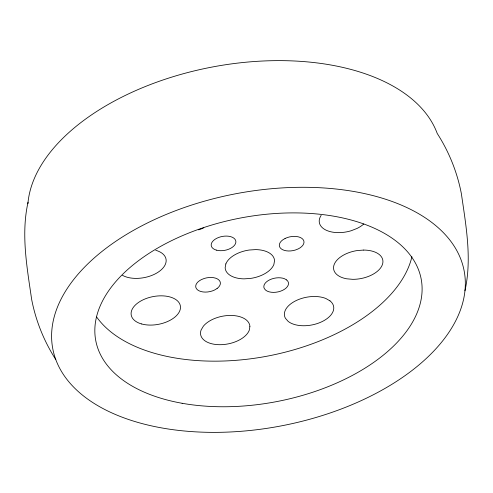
<?xml version="1.0" encoding="UTF-8"?>
<svg xmlns="http://www.w3.org/2000/svg" width="493" height="493" viewBox="0 0 493 493"><rect width="100%" height="100%" fill="white"/><g stroke="black" fill="none" stroke-linecap="round" stroke-linejoin="round"><path stroke-width="0.74" d="M28.046 202.204C20.903 234.329 27.004 267.218 31.614 299.208C35.718 320.635 43.976 341.205 55.777 359.545M464.954 290.796A209.34 118.271 -10.7 0 0 166.042 214.51A209.34 118.271 -10.7 0 0 144.4 424.183A209.34 118.271 -10.7 0 0 464.954 290.796C472.097 258.671 465.996 225.782 461.386 193.792C457.282 172.365 449.024 151.795 437.223 133.455A209.34 118.271 -10.7 0 0 218.664 65.859A209.34 118.271 -10.7 0 0 27.904 203.732M203.794 227.766A24.995 14.124 -10.7 0 1 198.611 229.855M411.914 256.742A165.599 93.559 -10.7 0 1 267.859 356.038A165.599 93.559 -10.7 0 1 96.677 317.036M363.797 223.958A24.995 14.124 -10.7 0 1 357.074 228.425L351.213 230.73A24.995 14.124 -10.7 0 1 325.614 229.929A24.995 14.124 -10.7 0 1 321.146 215.361M155.739 250.284A24.995 14.124 -10.7 0 1 159.584 271.168A24.995 14.124 -10.7 0 1 122.455 275.31M249.896 326.384L249.298 330.174A24.995 14.124 -10.7 0 1 219.736 344.706A24.995 14.124 -10.7 0 1 201.126 329.971L203.362 326.187A24.995 14.124 -10.7 0 1 230.687 315.44A24.995 14.124 -10.7 0 1 249.896 326.384M225.843 263.921L225.159 267.717A24.995 14.124 -10.7 0 0 244.035 278.859L250.444 278.44A24.995 14.124 -10.7 0 0 273.855 264.544L274.546 260.748A24.995 14.124 -10.7 0 0 255.67 249.606L249.255 250.019A24.995 14.124 -10.7 0 0 225.843 263.921M285.077 238.476L282.594 239.986A12.498 7.062 -10.7 0 0 281.207 248.823A12.498 7.062 -10.7 0 0 295.307 250.05L298.234 248.897A12.498 7.062 -10.7 0 0 302.11 238.55A12.498 7.062 -10.7 0 0 285.077 238.476M217.105 288.479L214.628 289.989A12.498 7.062 -10.7 0 1 197.594 289.915A12.498 7.062 -10.7 0 1 201.464 279.568L204.392 278.416A12.498 7.062 -10.7 0 1 218.498 279.642A12.498 7.062 -10.7 0 1 217.105 288.479M363.711 250.068L357.296 250.543A24.995 14.124 -10.7 0 0 334.149 264.599A24.995 14.124 -10.7 0 0 346.715 278.804L352.76 279.334A24.995 14.124 -10.7 0 0 382.321 264.803A24.995 14.124 -10.7 0 0 363.711 250.068M329.971 300.847L325.855 298.499A24.995 14.124 -10.7 0 0 295.911 300.699A24.995 14.124 -10.7 0 0 285.472 318.349L288.165 321.393A24.995 14.124 -10.7 0 0 322.231 321.541A24.995 14.124 -10.7 0 0 329.971 300.847M286.624 279.938L284.566 278.761A12.498 7.062 -10.7 0 0 269.591 279.864A12.498 7.062 -10.7 0 0 264.371 288.682L265.721 290.204A12.498 7.062 -10.7 0 0 282.748 290.278A12.498 7.062 -10.7 0 0 286.624 279.938M216.316 250.111A12.498 7.062 -10.7 0 0 235.82 242.544A12.498 7.062 -10.7 0 0 218.454 237.527A12.498 7.062 -10.7 0 0 216.316 250.111M182.127 403.28A165.599 93.559 -10.7 0 0 421.99 285.41A165.599 93.559 -10.7 0 0 171.281 240.8A165.599 93.559 -10.7 0 0 182.127 403.28M141.509 323.938A24.995 14.124 -10.7 0 0 180.383 308.649A24.995 14.124 -10.7 0 0 145.466 298.789A24.995 14.124 -10.7 0 0 141.509 323.938"/></g></svg>
